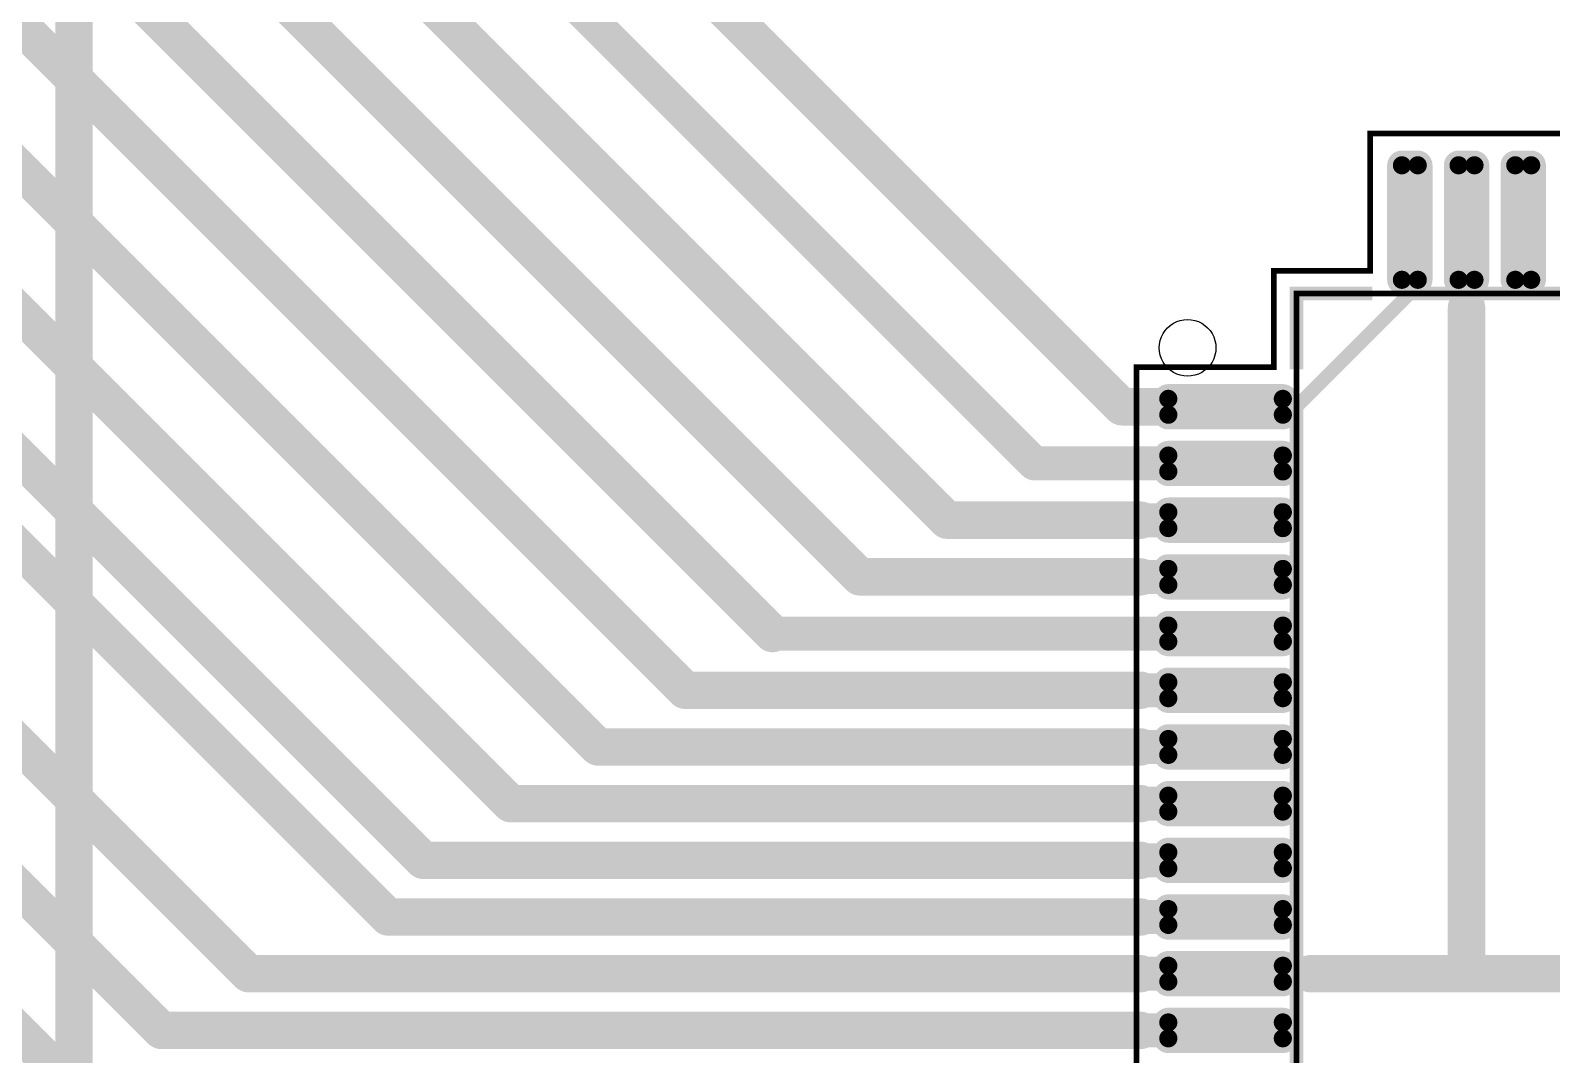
# Model space of a CAD drawing. Extents: x -0.1 to 82.8, y -0.1 to 80.9.
# Drawn here: x 22.58 to 36, y 40.05 to 49.09 of the extents above; entities that cross this region are included whole.
import ezdxf

# ---------------------------------------------------------------- set-up
doc = ezdxf.new("R2010")
doc.units = 0
for name, color, linetype in [('Inferior', 10, 'CONTINUOUS'), ('Montagem_Superior', 2, 'CONTINUOUS'), ('Máscara_Superior', 6, 'CONTINUOUS'), ('Pasta_Superior', 7, 'CONTINUOUS'), ('Serigrafia_Superior', 3, 'CONTINUOUS'), ('Superior', 9, 'CONTINUOUS'), ('Top_Comp_Outline', 4, 'CONTINUOUS'), ('Top_Courtyard', 5, 'CONTINUOUS')]:
    doc.layers.add(name, color=color, linetype=linetype)

msp = doc.modelspace()

# ---------------------------------------------------------------- linework, layer by layer
at = {"layer": 'Inferior', "linetype": 'CONTINUOUS', "const_width": 0.33}
msp.add_lwpolyline([(22.9667, 55.0067), (22.9667, 13.0967)], dxfattribs=at)
at = {"layer": 'Montagem_Superior', "linetype": 'CONTINUOUS', "const_width": 0.12}
msp.add_lwpolyline([(47.7467, 46.7667), (47.7467, 32.7667), (33.7467, 32.7667), (33.7467, 45.7667), (34.7467, 46.7667), (47.7467, 46.7667)], dxfattribs=at)
at = {"layer": 'Máscara_Superior', "linetype": 'CONTINUOUS', "const_width": 0.13}
for points in [[(34.6117, 47.8967, 1), (34.7417, 47.8967, 1), (34.6117, 47.8967, 1)], [(34.7517, 47.8967, 1), (34.8817, 47.8967, 1), (34.7517, 47.8967, 1)], [(35.1117, 47.8967, 1), (35.2417, 47.8967, 1), (35.1117, 47.8967, 1)], [(35.2517, 47.8967, 1), (35.3817, 47.8967, 1), (35.2517, 47.8967, 1)], [(35.6117, 47.8967, 1), (35.7417, 47.8967, 1), (35.6117, 47.8967, 1)], [(35.7517, 47.8967, 1), (35.8817, 47.8967, 1), (35.7517, 47.8967, 1)], [(34.6117, 46.8867, 1), (34.7417, 46.8867, 1), (34.6117, 46.8867, 1)], [(34.7517, 46.8867, 1), (34.8817, 46.8867, 1), (34.7517, 46.8867, 1)], [(35.1117, 46.8867, 1), (35.2417, 46.8867, 1), (35.1117, 46.8867, 1)], [(35.2517, 46.8867, 1), (35.3817, 46.8867, 1), (35.2517, 46.8867, 1)], [(35.6117, 46.8867, 1), (35.7417, 46.8867, 1), (35.6117, 46.8867, 1)], [(35.7517, 46.8867, 1), (35.8817, 46.8867, 1), (35.7517, 46.8867, 1)], [(32.5517, 45.8367, 1), (32.6817, 45.8367, 1), (32.5517, 45.8367, 1)], [(33.5617, 45.8367, 1), (33.6917, 45.8367, 1), (33.5617, 45.8367, 1)], [(32.5517, 45.6967, 1), (32.6817, 45.6967, 1), (32.5517, 45.6967, 1)], [(33.5617, 45.6967, 1), (33.6917, 45.6967, 1), (33.5617, 45.6967, 1)], [(32.5517, 45.3367, 1), (32.6817, 45.3367, 1), (32.5517, 45.3367, 1)], [(33.5617, 45.3367, 1), (33.6917, 45.3367, 1), (33.5617, 45.3367, 1)], [(32.5517, 45.1967, 1), (32.6817, 45.1967, 1), (32.5517, 45.1967, 1)], [(33.5617, 45.1967, 1), (33.6917, 45.1967, 1), (33.5617, 45.1967, 1)], [(32.5517, 44.8367, 1), (32.6817, 44.8367, 1), (32.5517, 44.8367, 1)], [(33.5617, 44.8367, 1), (33.6917, 44.8367, 1), (33.5617, 44.8367, 1)], [(32.5517, 44.6967, 1), (32.6817, 44.6967, 1), (32.5517, 44.6967, 1)], [(33.5617, 44.6967, 1), (33.6917, 44.6967, 1), (33.5617, 44.6967, 1)], [(32.5517, 44.3367, 1), (32.6817, 44.3367, 1), (32.5517, 44.3367, 1)], [(33.5617, 44.3367, 1), (33.6917, 44.3367, 1), (33.5617, 44.3367, 1)], [(32.5517, 44.1967, 1), (32.6817, 44.1967, 1), (32.5517, 44.1967, 1)], [(33.5617, 44.1967, 1), (33.6917, 44.1967, 1), (33.5617, 44.1967, 1)], [(32.5517, 43.8367, 1), (32.6817, 43.8367, 1), (32.5517, 43.8367, 1)], [(33.5617, 43.8367, 1), (33.6917, 43.8367, 1), (33.5617, 43.8367, 1)], [(32.5517, 43.6967, 1), (32.6817, 43.6967, 1), (32.5517, 43.6967, 1)], [(33.5617, 43.6967, 1), (33.6917, 43.6967, 1), (33.5617, 43.6967, 1)], [(32.5517, 43.3367, 1), (32.6817, 43.3367, 1), (32.5517, 43.3367, 1)], [(33.5617, 43.3367, 1), (33.6917, 43.3367, 1), (33.5617, 43.3367, 1)], [(32.5517, 43.1967, 1), (32.6817, 43.1967, 1), (32.5517, 43.1967, 1)], [(33.5617, 43.1967, 1), (33.6917, 43.1967, 1), (33.5617, 43.1967, 1)], [(32.5517, 42.8367, 1), (32.6817, 42.8367, 1), (32.5517, 42.8367, 1)], [(33.5617, 42.8367, 1), (33.6917, 42.8367, 1), (33.5617, 42.8367, 1)], [(32.5517, 42.6967, 1), (32.6817, 42.6967, 1), (32.5517, 42.6967, 1)], [(33.5617, 42.6967, 1), (33.6917, 42.6967, 1), (33.5617, 42.6967, 1)], [(32.5517, 42.3367, 1), (32.6817, 42.3367, 1), (32.5517, 42.3367, 1)], [(33.5617, 42.3367, 1), (33.6917, 42.3367, 1), (33.5617, 42.3367, 1)], [(32.5517, 42.1967, 1), (32.6817, 42.1967, 1), (32.5517, 42.1967, 1)], [(33.5617, 42.1967, 1), (33.6917, 42.1967, 1), (33.5617, 42.1967, 1)], [(32.5517, 41.8367, 1), (32.6817, 41.8367, 1), (32.5517, 41.8367, 1)], [(33.5617, 41.8367, 1), (33.6917, 41.8367, 1), (33.5617, 41.8367, 1)], [(32.5517, 41.6967, 1), (32.6817, 41.6967, 1), (32.5517, 41.6967, 1)], [(33.5617, 41.6967, 1), (33.6917, 41.6967, 1), (33.5617, 41.6967, 1)], [(32.5517, 41.3367, 1), (32.6817, 41.3367, 1), (32.5517, 41.3367, 1)], [(33.5617, 41.3367, 1), (33.6917, 41.3367, 1), (33.5617, 41.3367, 1)], [(32.5517, 41.1967, 1), (32.6817, 41.1967, 1), (32.5517, 41.1967, 1)], [(33.5617, 41.1967, 1), (33.6917, 41.1967, 1), (33.5617, 41.1967, 1)], [(32.5517, 40.8367, 1), (32.6817, 40.8367, 1), (32.5517, 40.8367, 1)], [(33.5617, 40.8367, 1), (33.6917, 40.8367, 1), (33.5617, 40.8367, 1)], [(32.5517, 40.6967, 1), (32.6817, 40.6967, 1), (32.5517, 40.6967, 1)], [(33.5617, 40.6967, 1), (33.6917, 40.6967, 1), (33.5617, 40.6967, 1)], [(32.5517, 40.3367, 1), (32.6817, 40.3367, 1), (32.5517, 40.3367, 1)], [(33.5617, 40.3367, 1), (33.6917, 40.3367, 1), (33.5617, 40.3367, 1)], [(32.5517, 40.1967, 1), (32.6817, 40.1967, 1), (32.5517, 40.1967, 1)], [(33.5617, 40.1967, 1), (33.6917, 40.1967, 1), (33.5617, 40.1967, 1)]]:
    msp.add_lwpolyline(points, format="xyb", dxfattribs=at)
at = {"layer": 'Máscara_Superior'}
for points in [[(34.8167, 46.7567), (34.5467, 47.8967), (34.8167, 48.0267), (34.6767, 48.0267)], [(34.8167, 46.7567), (34.8167, 48.0267), (34.9467, 46.8867), (34.9467, 47.8967)], [(35.3167, 46.7567), (35.0467, 47.8967), (35.3167, 48.0267), (35.1767, 48.0267)], [(35.3167, 46.7567), (35.3167, 48.0267), (35.4467, 46.8867), (35.4467, 47.8967)], [(35.8167, 46.7567), (35.5467, 47.8967), (35.8167, 48.0267), (35.6767, 48.0267)], [(35.8167, 46.7567), (35.8167, 48.0267), (35.9467, 46.8867), (35.9467, 47.8967)], [(34.8167, 46.7567), (34.6767, 46.7567), (34.5467, 47.8967), (34.5467, 46.8867)], [(35.3167, 46.7567), (35.1767, 46.7567), (35.0467, 47.8967), (35.0467, 46.8867)], [(35.8167, 46.7567), (35.6767, 46.7567), (35.5467, 47.8967), (35.5467, 46.8867)], [(33.7567, 45.8367), (32.4867, 45.8367), (33.6267, 45.9667), (32.6167, 45.9667)], [(33.7567, 45.8367), (32.6167, 45.5667), (32.4867, 45.8367), (32.4867, 45.6967)], [(33.7567, 45.8367), (33.7567, 45.6967), (32.6167, 45.5667), (33.6267, 45.5667)], [(33.7567, 45.3367), (32.4867, 45.3367), (33.6267, 45.4667), (32.6167, 45.4667)], [(33.7567, 45.3367), (32.6167, 45.0667), (32.4867, 45.3367), (32.4867, 45.1967)], [(33.7567, 45.3367), (33.7567, 45.1967), (32.6167, 45.0667), (33.6267, 45.0667)], [(33.7567, 44.8367), (32.4867, 44.8367), (33.6267, 44.9667), (32.6167, 44.9667)], [(33.7567, 44.8367), (32.6167, 44.5667), (32.4867, 44.8367), (32.4867, 44.6967)], [(33.7567, 44.8367), (33.7567, 44.6967), (32.6167, 44.5667), (33.6267, 44.5667)], [(33.7567, 44.3367), (32.4867, 44.3367), (33.6267, 44.4667), (32.6167, 44.4667)], [(33.7567, 44.3367), (32.6167, 44.0667), (32.4867, 44.3367), (32.4867, 44.1967)], [(33.7567, 44.3367), (33.7567, 44.1967), (32.6167, 44.0667), (33.6267, 44.0667)], [(33.7567, 43.8367), (32.4867, 43.8367), (33.6267, 43.9667), (32.6167, 43.9667)], [(33.7567, 43.8367), (32.6167, 43.5667), (32.4867, 43.8367), (32.4867, 43.6967)], [(33.7567, 43.8367), (33.7567, 43.6967), (32.6167, 43.5667), (33.6267, 43.5667)], [(33.7567, 43.3367), (32.4867, 43.3367), (33.6267, 43.4667), (32.6167, 43.4667)], [(33.7567, 43.3367), (32.6167, 43.0667), (32.4867, 43.3367), (32.4867, 43.1967)], [(33.7567, 43.3367), (33.7567, 43.1967), (32.6167, 43.0667), (33.6267, 43.0667)], [(33.7567, 42.8367), (32.4867, 42.8367), (33.6267, 42.9667), (32.6167, 42.9667)], [(33.7567, 42.8367), (32.6167, 42.5667), (32.4867, 42.8367), (32.4867, 42.6967)], [(33.7567, 42.8367), (33.7567, 42.6967), (32.6167, 42.5667), (33.6267, 42.5667)], [(33.7567, 42.3367), (32.4867, 42.3367), (33.6267, 42.4667), (32.6167, 42.4667)], [(33.7567, 42.3367), (32.6167, 42.0667), (32.4867, 42.3367), (32.4867, 42.1967)], [(33.7567, 42.3367), (33.7567, 42.1967), (32.6167, 42.0667), (33.6267, 42.0667)], [(33.7567, 41.8367), (32.4867, 41.8367), (33.6267, 41.9667), (32.6167, 41.9667)], [(33.7567, 41.8367), (32.6167, 41.5667), (32.4867, 41.8367), (32.4867, 41.6967)], [(33.7567, 41.8367), (33.7567, 41.6967), (32.6167, 41.5667), (33.6267, 41.5667)], [(33.7567, 41.3367), (32.4867, 41.3367), (33.6267, 41.4667), (32.6167, 41.4667)], [(33.7567, 41.3367), (32.6167, 41.0667), (32.4867, 41.3367), (32.4867, 41.1967)], [(33.7567, 41.3367), (33.7567, 41.1967), (32.6167, 41.0667), (33.6267, 41.0667)], [(33.7567, 40.8367), (32.4867, 40.8367), (33.6267, 40.9667), (32.6167, 40.9667)], [(33.7567, 40.8367), (32.6167, 40.5667), (32.4867, 40.8367), (32.4867, 40.6967)], [(33.7567, 40.8367), (33.7567, 40.6967), (32.6167, 40.5667), (33.6267, 40.5667)], [(33.7567, 40.3367), (32.4867, 40.3367), (33.6267, 40.4667), (32.6167, 40.4667)], [(33.7567, 40.3367), (32.6167, 40.0667), (32.4867, 40.3367), (32.4867, 40.1967)], [(33.7567, 40.3367), (33.7567, 40.1967), (32.6167, 40.0667), (33.6267, 40.0667)]]:
    msp.add_solid(points, dxfattribs=at)
at = {"layer": 'Pasta_Superior', "linetype": 'CONTINUOUS', "const_width": 0.03}
for points in [[(34.6617, 47.8967, 1), (34.6917, 47.8967, 1), (34.6617, 47.8967, 1)], [(34.8017, 47.8967, 1), (34.8317, 47.8967, 1), (34.8017, 47.8967, 1)], [(35.1617, 47.8967, 1), (35.1917, 47.8967, 1), (35.1617, 47.8967, 1)], [(35.3017, 47.8967, 1), (35.3317, 47.8967, 1), (35.3017, 47.8967, 1)], [(35.6617, 47.8967, 1), (35.6917, 47.8967, 1), (35.6617, 47.8967, 1)], [(35.8017, 47.8967, 1), (35.8317, 47.8967, 1), (35.8017, 47.8967, 1)], [(34.6617, 46.8867, 1), (34.6917, 46.8867, 1), (34.6617, 46.8867, 1)], [(34.8017, 46.8867, 1), (34.8317, 46.8867, 1), (34.8017, 46.8867, 1)], [(35.1617, 46.8867, 1), (35.1917, 46.8867, 1), (35.1617, 46.8867, 1)], [(35.3017, 46.8867, 1), (35.3317, 46.8867, 1), (35.3017, 46.8867, 1)], [(35.6617, 46.8867, 1), (35.6917, 46.8867, 1), (35.6617, 46.8867, 1)], [(35.8017, 46.8867, 1), (35.8317, 46.8867, 1), (35.8017, 46.8867, 1)], [(32.6017, 45.8367, 1), (32.6317, 45.8367, 1), (32.6017, 45.8367, 1)], [(33.6117, 45.8367, 1), (33.6417, 45.8367, 1), (33.6117, 45.8367, 1)], [(32.6017, 45.6967, 1), (32.6317, 45.6967, 1), (32.6017, 45.6967, 1)], [(33.6117, 45.6967, 1), (33.6417, 45.6967, 1), (33.6117, 45.6967, 1)], [(32.6017, 45.3367, 1), (32.6317, 45.3367, 1), (32.6017, 45.3367, 1)], [(33.6117, 45.3367, 1), (33.6417, 45.3367, 1), (33.6117, 45.3367, 1)], [(32.6017, 45.1967, 1), (32.6317, 45.1967, 1), (32.6017, 45.1967, 1)], [(33.6117, 45.1967, 1), (33.6417, 45.1967, 1), (33.6117, 45.1967, 1)], [(32.6017, 44.8367, 1), (32.6317, 44.8367, 1), (32.6017, 44.8367, 1)], [(33.6117, 44.8367, 1), (33.6417, 44.8367, 1), (33.6117, 44.8367, 1)], [(32.6017, 44.6967, 1), (32.6317, 44.6967, 1), (32.6017, 44.6967, 1)], [(33.6117, 44.6967, 1), (33.6417, 44.6967, 1), (33.6117, 44.6967, 1)], [(32.6017, 44.3367, 1), (32.6317, 44.3367, 1), (32.6017, 44.3367, 1)], [(33.6117, 44.3367, 1), (33.6417, 44.3367, 1), (33.6117, 44.3367, 1)], [(32.6017, 44.1967, 1), (32.6317, 44.1967, 1), (32.6017, 44.1967, 1)], [(33.6117, 44.1967, 1), (33.6417, 44.1967, 1), (33.6117, 44.1967, 1)], [(32.6017, 43.8367, 1), (32.6317, 43.8367, 1), (32.6017, 43.8367, 1)], [(33.6117, 43.8367, 1), (33.6417, 43.8367, 1), (33.6117, 43.8367, 1)], [(32.6017, 43.6967, 1), (32.6317, 43.6967, 1), (32.6017, 43.6967, 1)], [(33.6117, 43.6967, 1), (33.6417, 43.6967, 1), (33.6117, 43.6967, 1)], [(32.6017, 43.3367, 1), (32.6317, 43.3367, 1), (32.6017, 43.3367, 1)], [(33.6117, 43.3367, 1), (33.6417, 43.3367, 1), (33.6117, 43.3367, 1)], [(32.6017, 43.1967, 1), (32.6317, 43.1967, 1), (32.6017, 43.1967, 1)], [(33.6117, 43.1967, 1), (33.6417, 43.1967, 1), (33.6117, 43.1967, 1)], [(32.6017, 42.8367, 1), (32.6317, 42.8367, 1), (32.6017, 42.8367, 1)], [(33.6117, 42.8367, 1), (33.6417, 42.8367, 1), (33.6117, 42.8367, 1)], [(32.6017, 42.6967, 1), (32.6317, 42.6967, 1), (32.6017, 42.6967, 1)], [(33.6117, 42.6967, 1), (33.6417, 42.6967, 1), (33.6117, 42.6967, 1)], [(32.6017, 42.3367, 1), (32.6317, 42.3367, 1), (32.6017, 42.3367, 1)], [(33.6117, 42.3367, 1), (33.6417, 42.3367, 1), (33.6117, 42.3367, 1)], [(32.6017, 42.1967, 1), (32.6317, 42.1967, 1), (32.6017, 42.1967, 1)], [(33.6117, 42.1967, 1), (33.6417, 42.1967, 1), (33.6117, 42.1967, 1)], [(32.6017, 41.8367, 1), (32.6317, 41.8367, 1), (32.6017, 41.8367, 1)], [(33.6117, 41.8367, 1), (33.6417, 41.8367, 1), (33.6117, 41.8367, 1)], [(32.6017, 41.6967, 1), (32.6317, 41.6967, 1), (32.6017, 41.6967, 1)], [(33.6117, 41.6967, 1), (33.6417, 41.6967, 1), (33.6117, 41.6967, 1)], [(32.6017, 41.3367, 1), (32.6317, 41.3367, 1), (32.6017, 41.3367, 1)], [(33.6117, 41.3367, 1), (33.6417, 41.3367, 1), (33.6117, 41.3367, 1)], [(32.6017, 41.1967, 1), (32.6317, 41.1967, 1), (32.6017, 41.1967, 1)], [(33.6117, 41.1967, 1), (33.6417, 41.1967, 1), (33.6117, 41.1967, 1)], [(32.6017, 40.8367, 1), (32.6317, 40.8367, 1), (32.6017, 40.8367, 1)], [(33.6117, 40.8367, 1), (33.6417, 40.8367, 1), (33.6117, 40.8367, 1)], [(32.6017, 40.6967, 1), (32.6317, 40.6967, 1), (32.6017, 40.6967, 1)], [(33.6117, 40.6967, 1), (33.6417, 40.6967, 1), (33.6117, 40.6967, 1)], [(32.6017, 40.3367, 1), (32.6317, 40.3367, 1), (32.6017, 40.3367, 1)], [(33.6117, 40.3367, 1), (33.6417, 40.3367, 1), (33.6117, 40.3367, 1)], [(32.6017, 40.1967, 1), (32.6317, 40.1967, 1), (32.6017, 40.1967, 1)], [(33.6117, 40.1967, 1), (33.6417, 40.1967, 1), (33.6117, 40.1967, 1)]]:
    msp.add_lwpolyline(points, format="xyb", dxfattribs=at)
at = {"layer": 'Pasta_Superior'}
for points in [[(34.8167, 46.8567), (34.6467, 47.8967), (34.8167, 47.9267), (34.6767, 47.9267)], [(34.8167, 46.8567), (34.6767, 46.8567), (34.6467, 47.8967), (34.6467, 46.8867)], [(34.8167, 46.8567), (34.8167, 47.9267), (34.8467, 46.8867), (34.8467, 47.8967)], [(35.3167, 46.8567), (35.1467, 47.8967), (35.3167, 47.9267), (35.1767, 47.9267)], [(35.3167, 46.8567), (35.1767, 46.8567), (35.1467, 47.8967), (35.1467, 46.8867)], [(35.3167, 46.8567), (35.3167, 47.9267), (35.3467, 46.8867), (35.3467, 47.8967)], [(35.8167, 46.8567), (35.6467, 47.8967), (35.8167, 47.9267), (35.6767, 47.9267)], [(35.8167, 46.8567), (35.6767, 46.8567), (35.6467, 47.8967), (35.6467, 46.8867)], [(35.8167, 46.8567), (35.8167, 47.9267), (35.8467, 46.8867), (35.8467, 47.8967)], [(33.6567, 45.8367), (32.5867, 45.8367), (33.6267, 45.8667), (32.6167, 45.8667)], [(33.6567, 45.8367), (32.6167, 45.6667), (32.5867, 45.8367), (32.5867, 45.6967)], [(33.6567, 45.8367), (33.6567, 45.6967), (32.6167, 45.6667), (33.6267, 45.6667)], [(33.6567, 45.3367), (32.5867, 45.3367), (33.6267, 45.3667), (32.6167, 45.3667)], [(33.6567, 45.3367), (32.6167, 45.1667), (32.5867, 45.3367), (32.5867, 45.1967)], [(33.6567, 45.3367), (33.6567, 45.1967), (32.6167, 45.1667), (33.6267, 45.1667)], [(33.6567, 44.8367), (32.5867, 44.8367), (33.6267, 44.8667), (32.6167, 44.8667)], [(33.6567, 44.8367), (32.6167, 44.6667), (32.5867, 44.8367), (32.5867, 44.6967)], [(33.6567, 44.8367), (33.6567, 44.6967), (32.6167, 44.6667), (33.6267, 44.6667)], [(33.6567, 44.3367), (32.5867, 44.3367), (33.6267, 44.3667), (32.6167, 44.3667)], [(33.6567, 44.3367), (32.6167, 44.1667), (32.5867, 44.3367), (32.5867, 44.1967)], [(33.6567, 44.3367), (33.6567, 44.1967), (32.6167, 44.1667), (33.6267, 44.1667)], [(33.6567, 43.8367), (32.5867, 43.8367), (33.6267, 43.8667), (32.6167, 43.8667)], [(33.6567, 43.8367), (32.6167, 43.6667), (32.5867, 43.8367), (32.5867, 43.6967)], [(33.6567, 43.8367), (33.6567, 43.6967), (32.6167, 43.6667), (33.6267, 43.6667)], [(33.6567, 43.3367), (32.5867, 43.3367), (33.6267, 43.3667), (32.6167, 43.3667)], [(33.6567, 43.3367), (32.6167, 43.1667), (32.5867, 43.3367), (32.5867, 43.1967)], [(33.6567, 43.3367), (33.6567, 43.1967), (32.6167, 43.1667), (33.6267, 43.1667)], [(33.6567, 42.8367), (32.5867, 42.8367), (33.6267, 42.8667), (32.6167, 42.8667)], [(33.6567, 42.8367), (32.6167, 42.6667), (32.5867, 42.8367), (32.5867, 42.6967)], [(33.6567, 42.8367), (33.6567, 42.6967), (32.6167, 42.6667), (33.6267, 42.6667)], [(33.6567, 42.3367), (32.5867, 42.3367), (33.6267, 42.3667), (32.6167, 42.3667)], [(33.6567, 42.3367), (32.6167, 42.1667), (32.5867, 42.3367), (32.5867, 42.1967)], [(33.6567, 42.3367), (33.6567, 42.1967), (32.6167, 42.1667), (33.6267, 42.1667)], [(33.6567, 41.8367), (32.5867, 41.8367), (33.6267, 41.8667), (32.6167, 41.8667)], [(33.6567, 41.8367), (32.6167, 41.6667), (32.5867, 41.8367), (32.5867, 41.6967)], [(33.6567, 41.8367), (33.6567, 41.6967), (32.6167, 41.6667), (33.6267, 41.6667)], [(33.6567, 41.3367), (32.5867, 41.3367), (33.6267, 41.3667), (32.6167, 41.3667)], [(33.6567, 41.3367), (32.6167, 41.1667), (32.5867, 41.3367), (32.5867, 41.1967)], [(33.6567, 41.3367), (33.6567, 41.1967), (32.6167, 41.1667), (33.6267, 41.1667)], [(33.6567, 40.8367), (32.5867, 40.8367), (33.6267, 40.8667), (32.6167, 40.8667)], [(33.6567, 40.8367), (32.6167, 40.6667), (32.5867, 40.8367), (32.5867, 40.6967)], [(33.6567, 40.8367), (33.6567, 40.6967), (32.6167, 40.6667), (33.6267, 40.6667)], [(33.6567, 40.3367), (32.5867, 40.3367), (33.6267, 40.3667), (32.6167, 40.3667)], [(33.6567, 40.3367), (32.6167, 40.1667), (32.5867, 40.3367), (32.5867, 40.1967)], [(33.6567, 40.3367), (33.6567, 40.1967), (32.6167, 40.1667), (33.6267, 40.1667)]]:
    msp.add_solid(points, dxfattribs=at)
at = {"layer": 'Serigrafia_Superior', "linetype": 'CONTINUOUS', "const_width": 0.12}
msp.add_lwpolyline([(34.4167, 46.7667), (33.7467, 46.7667), (33.7467, 46.0967)], dxfattribs=at)
at = {"layer": 'Serigrafia_Superior', "linetype": 'CONTINUOUS'}
msp.add_lwpolyline([(32.7867, 46.5367), (32.8193, 46.5345), (32.8514, 46.5281), (32.8823, 46.5176), (32.9117, 46.5032), (32.9389, 46.485), (32.9634, 46.4634), (32.985, 46.4389), (33.0032, 46.4117), (33.0176, 46.3823), (33.0281, 46.3514), (33.0345, 46.3193), (33.0367, 46.2867), (33.0345, 46.254), (33.0281, 46.222), (33.0176, 46.191), (33.0032, 46.1617), (32.985, 46.1345), (32.9634, 46.1099), (32.9389, 46.0883), (32.9117, 46.0702), (32.8823, 46.0557), (32.8514, 46.0452), (32.8193, 46.0388), (32.7867, 46.0367), (32.7867, 46.0367), (32.754, 46.0388), (32.722, 46.0452), (32.691, 46.0557), (32.6617, 46.0702), (32.6345, 46.0883), (32.6099, 46.1099), (32.5883, 46.1345), (32.5702, 46.1617), (32.5557, 46.191), (32.5452, 46.222), (32.5388, 46.254), (32.5367, 46.2867), (32.5388, 46.3193), (32.5452, 46.3514), (32.5557, 46.3823), (32.5702, 46.4117), (32.5883, 46.4389), (32.6099, 46.4634), (32.6345, 46.485), (32.6617, 46.5032), (32.691, 46.5176), (32.722, 46.5281), (32.754, 46.5345), (32.7867, 46.5367), (32.7867, 46.5367)], dxfattribs=at)
at = {"layer": 'Superior', "linetype": 'CONTINUOUS'}
for points, const_width in [([(28.3567, 43.2667), (16.6167, 55.0067)], 0.33), ([(17.8867, 55.0067), (29.1267, 43.7667)], 0.33), ([(29.8967, 44.2667), (19.1567, 55.0067)], 0.33), ([(20.4267, 55.0067), (30.6667, 44.7667)], 0.33), ([(31.4367, 45.2667), (21.6967, 55.0067)], 0.3), ([(22.9667, 55.0067), (32.2067, 45.7667)], 0.33), ([(27.5867, 42.7667), (17.8867, 52.4667)], 0.33), ([(17.8867, 51.1967), (26.8167, 42.2667)], 0.33), ([(26.0467, 41.7667), (17.8867, 49.9267)], 0.33), ([(25.7367, 41.2667), (18.3467, 48.6567)], 0.33), ([(17.8867, 47.3867), (24.5067, 40.7667)], 0.33), ([(35.2467, 47.3917), (35.2467, 46.6417)], 0.3), ([(35.2467, 46.6417), (35.2467, 40.7667)], 0.33), ([(17.8867, 46.1167), (23.7367, 40.2667)], 0.33), ([(32.2067, 45.7667), (33.1217, 45.7667)], 0.33), ([(33.1217, 45.2667), (31.4367, 45.2667)], 0.3), ([(22.9667, 39.7667), (17.8867, 44.8467)], 0.33), ([(30.6667, 44.7667), (32.3717, 44.7667)], 0.33), ([(32.3717, 44.7667), (33.1217, 44.7667)], 0.3), ([(32.3717, 44.2667), (29.8967, 44.2667)], 0.33), ([(33.1217, 44.2667), (32.3717, 44.2667)], 0.3), ([(29.1267, 43.7667), (33.1217, 43.7667)], 0.3), ([(32.3717, 43.2667), (28.3567, 43.2667)], 0.33), ([(33.1217, 43.2667), (32.3717, 43.2667)], 0.3), ([(32.3717, 42.7667), (27.5867, 42.7667)], 0.33), ([(33.1217, 42.7667), (32.3717, 42.7667)], 0.3), ([(26.8167, 42.2667), (32.3717, 42.2667)], 0.33), ([(32.3717, 42.2667), (33.1217, 42.2667)], 0.3), ([(32.3717, 41.7667), (26.0467, 41.7667)], 0.33), ([(33.1217, 41.7667), (32.3717, 41.7667)], 0.3), ([(32.3717, 41.2667), (25.7367, 41.2667)], 0.33), ([(33.1217, 41.2667), (32.3717, 41.2667)], 0.3), ([(24.5067, 40.7667), (32.3717, 40.7667)], 0.33), ([(32.3717, 40.7667), (33.1217, 40.7667)], 0.3), ([(33.1217, 40.7667), (33.8717, 40.7667)], 0.3), ([(33.8717, 40.7667), (35.2467, 40.7667)], 0.33), ([(35.2467, 40.7667), (37.9367, 40.7667)], 0.33), ([(23.7367, 40.2667), (32.3717, 40.2667)], 0.33), ([(32.3717, 40.2667), (33.1217, 40.2667)], 0.3)]:
    msp.add_lwpolyline(points, dxfattribs=dict(at, const_width=const_width))
for points, const_width in [([(34.6367, 47.8967, 1), (34.7167, 47.8967, 1), (34.6367, 47.8967, 1)], 0.08), ([(34.7767, 47.8967, 1), (34.8567, 47.8967, 1), (34.7767, 47.8967, 1)], 0.08), ([(35.1367, 47.8967, 1), (35.2167, 47.8967, 1), (35.1367, 47.8967, 1)], 0.08), ([(35.2767, 47.8967, 1), (35.3567, 47.8967, 1), (35.2767, 47.8967, 1)], 0.08), ([(35.6367, 47.8967, 1), (35.7167, 47.8967, 1), (35.6367, 47.8967, 1)], 0.08), ([(35.7767, 47.8967, 1), (35.8567, 47.8967, 1), (35.7767, 47.8967, 1)], 0.08), ([(35.1717, 47.3917, 1), (35.3217, 47.3917, 1), (35.1717, 47.3917, 1)], 0.15), ([(34.6367, 46.8867, 1), (34.7167, 46.8867, 1), (34.6367, 46.8867, 1)], 0.08), ([(34.7767, 46.8867, 1), (34.8567, 46.8867, 1), (34.7767, 46.8867, 1)], 0.08), ([(35.1367, 46.8867, 1), (35.2167, 46.8867, 1), (35.1367, 46.8867, 1)], 0.08), ([(35.2767, 46.8867, 1), (35.3567, 46.8867, 1), (35.2767, 46.8867, 1)], 0.08), ([(35.6367, 46.8867, 1), (35.7167, 46.8867, 1), (35.6367, 46.8867, 1)], 0.08), ([(35.7767, 46.8867, 1), (35.8567, 46.8867, 1), (35.7767, 46.8867, 1)], 0.08), ([(35.1642, 46.6417, 1), (35.3292, 46.6417, 1), (35.1642, 46.6417, 1)], 0.165), ([(35.1717, 46.6417, 1), (35.3217, 46.6417, 1), (35.1717, 46.6417, 1)], 0.15), ([(32.1242, 45.7667, 1), (32.2892, 45.7667, 1), (32.1242, 45.7667, 1)], 0.165), ([(32.1242, 45.7667, 1), (32.2892, 45.7667, 1), (32.1242, 45.7667, 1)], 0.165), ([(32.5767, 45.8367, 1), (32.6567, 45.8367, 1), (32.5767, 45.8367, 1)], 0.08), ([(33.0392, 45.7667, 1), (33.2042, 45.7667, 1), (33.0392, 45.7667, 1)], 0.165), ([(33.5867, 45.8367, 1), (33.6667, 45.8367, 1), (33.5867, 45.8367, 1)], 0.08), ([(32.5767, 45.6967, 1), (32.6567, 45.6967, 1), (32.5767, 45.6967, 1)], 0.08), ([(33.5867, 45.6967, 1), (33.6667, 45.6967, 1), (33.5867, 45.6967, 1)], 0.08), ([(31.3617, 45.2667, 1), (31.5117, 45.2667, 1), (31.3617, 45.2667, 1)], 0.15), ([(31.3617, 45.2667, 1), (31.5117, 45.2667, 1), (31.3617, 45.2667, 1)], 0.15), ([(32.5767, 45.3367, 1), (32.6567, 45.3367, 1), (32.5767, 45.3367, 1)], 0.08), ([(33.0467, 45.2667, 1), (33.1967, 45.2667, 1), (33.0467, 45.2667, 1)], 0.15), ([(33.5867, 45.3367, 1), (33.6667, 45.3367, 1), (33.5867, 45.3367, 1)], 0.08), ([(32.5767, 45.1967, 1), (32.6567, 45.1967, 1), (32.5767, 45.1967, 1)], 0.08), ([(33.5867, 45.1967, 1), (33.6667, 45.1967, 1), (33.5867, 45.1967, 1)], 0.08), ([(30.5842, 44.7667, 1), (30.7492, 44.7667, 1), (30.5842, 44.7667, 1)], 0.165), ([(30.5842, 44.7667, 1), (30.7492, 44.7667, 1), (30.5842, 44.7667, 1)], 0.165), ([(32.2892, 44.7667, 1), (32.4542, 44.7667, 1), (32.2892, 44.7667, 1)], 0.165), ([(32.2967, 44.7667, 1), (32.4467, 44.7667, 1), (32.2967, 44.7667, 1)], 0.15), ([(32.5767, 44.8367, 1), (32.6567, 44.8367, 1), (32.5767, 44.8367, 1)], 0.08), ([(33.0467, 44.7667, 1), (33.1967, 44.7667, 1), (33.0467, 44.7667, 1)], 0.15), ([(33.5867, 44.8367, 1), (33.6667, 44.8367, 1), (33.5867, 44.8367, 1)], 0.08), ([(32.5767, 44.6967, 1), (32.6567, 44.6967, 1), (32.5767, 44.6967, 1)], 0.08), ([(33.5867, 44.6967, 1), (33.6667, 44.6967, 1), (33.5867, 44.6967, 1)], 0.08), ([(29.8142, 44.2667, 1), (29.9792, 44.2667, 1), (29.8142, 44.2667, 1)], 0.165), ([(29.8142, 44.2667, 1), (29.9792, 44.2667, 1), (29.8142, 44.2667, 1)], 0.165), ([(32.2892, 44.2667, 1), (32.4542, 44.2667, 1), (32.2892, 44.2667, 1)], 0.165), ([(32.2967, 44.2667, 1), (32.4467, 44.2667, 1), (32.2967, 44.2667, 1)], 0.15), ([(32.5767, 44.3367, 1), (32.6567, 44.3367, 1), (32.5767, 44.3367, 1)], 0.08), ([(33.0467, 44.2667, 1), (33.1967, 44.2667, 1), (33.0467, 44.2667, 1)], 0.15), ([(33.5867, 44.3367, 1), (33.6667, 44.3367, 1), (33.5867, 44.3367, 1)], 0.08), ([(32.5767, 44.1967, 1), (32.6567, 44.1967, 1), (32.5767, 44.1967, 1)], 0.08), ([(33.5867, 44.1967, 1), (33.6667, 44.1967, 1), (33.5867, 44.1967, 1)], 0.08), ([(29.0442, 43.7667, 1), (29.2092, 43.7667, 1), (29.0442, 43.7667, 1)], 0.165), ([(29.0517, 43.7667, 1), (29.2017, 43.7667, 1), (29.0517, 43.7667, 1)], 0.15), ([(32.5767, 43.8367, 1), (32.6567, 43.8367, 1), (32.5767, 43.8367, 1)], 0.08), ([(33.0467, 43.7667, 1), (33.1967, 43.7667, 1), (33.0467, 43.7667, 1)], 0.15), ([(33.5867, 43.8367, 1), (33.6667, 43.8367, 1), (33.5867, 43.8367, 1)], 0.08), ([(32.5767, 43.6967, 1), (32.6567, 43.6967, 1), (32.5767, 43.6967, 1)], 0.08), ([(33.5867, 43.6967, 1), (33.6667, 43.6967, 1), (33.5867, 43.6967, 1)], 0.08), ([(28.2742, 43.2667, 1), (28.4392, 43.2667, 1), (28.2742, 43.2667, 1)], 0.165), ([(28.2742, 43.2667, 1), (28.4392, 43.2667, 1), (28.2742, 43.2667, 1)], 0.165), ([(32.2892, 43.2667, 1), (32.4542, 43.2667, 1), (32.2892, 43.2667, 1)], 0.165), ([(32.2967, 43.2667, 1), (32.4467, 43.2667, 1), (32.2967, 43.2667, 1)], 0.15), ([(32.5767, 43.3367, 1), (32.6567, 43.3367, 1), (32.5767, 43.3367, 1)], 0.08), ([(33.0467, 43.2667, 1), (33.1967, 43.2667, 1), (33.0467, 43.2667, 1)], 0.15), ([(33.5867, 43.3367, 1), (33.6667, 43.3367, 1), (33.5867, 43.3367, 1)], 0.08), ([(32.5767, 43.1967, 1), (32.6567, 43.1967, 1), (32.5767, 43.1967, 1)], 0.08), ([(33.5867, 43.1967, 1), (33.6667, 43.1967, 1), (33.5867, 43.1967, 1)], 0.08), ([(27.5042, 42.7667, 1), (27.6692, 42.7667, 1), (27.5042, 42.7667, 1)], 0.165), ([(27.5042, 42.7667, 1), (27.6692, 42.7667, 1), (27.5042, 42.7667, 1)], 0.165), ([(32.2892, 42.7667, 1), (32.4542, 42.7667, 1), (32.2892, 42.7667, 1)], 0.165), ([(32.2967, 42.7667, 1), (32.4467, 42.7667, 1), (32.2967, 42.7667, 1)], 0.15), ([(32.5767, 42.8367, 1), (32.6567, 42.8367, 1), (32.5767, 42.8367, 1)], 0.08), ([(33.0467, 42.7667, 1), (33.1967, 42.7667, 1), (33.0467, 42.7667, 1)], 0.15), ([(33.5867, 42.8367, 1), (33.6667, 42.8367, 1), (33.5867, 42.8367, 1)], 0.08), ([(32.5767, 42.6967, 1), (32.6567, 42.6967, 1), (32.5767, 42.6967, 1)], 0.08), ([(33.5867, 42.6967, 1), (33.6667, 42.6967, 1), (33.5867, 42.6967, 1)], 0.08), ([(26.7342, 42.2667, 1), (26.8992, 42.2667, 1), (26.7342, 42.2667, 1)], 0.165), ([(26.7342, 42.2667, 1), (26.8992, 42.2667, 1), (26.7342, 42.2667, 1)], 0.165), ([(32.2892, 42.2667, 1), (32.4542, 42.2667, 1), (32.2892, 42.2667, 1)], 0.165), ([(32.2967, 42.2667, 1), (32.4467, 42.2667, 1), (32.2967, 42.2667, 1)], 0.15), ([(32.5767, 42.3367, 1), (32.6567, 42.3367, 1), (32.5767, 42.3367, 1)], 0.08), ([(33.0467, 42.2667, 1), (33.1967, 42.2667, 1), (33.0467, 42.2667, 1)], 0.15), ([(33.5867, 42.3367, 1), (33.6667, 42.3367, 1), (33.5867, 42.3367, 1)], 0.08), ([(32.5767, 42.1967, 1), (32.6567, 42.1967, 1), (32.5767, 42.1967, 1)], 0.08), ([(33.5867, 42.1967, 1), (33.6667, 42.1967, 1), (33.5867, 42.1967, 1)], 0.08), ([(25.9642, 41.7667, 1), (26.1292, 41.7667, 1), (25.9642, 41.7667, 1)], 0.165), ([(25.9642, 41.7667, 1), (26.1292, 41.7667, 1), (25.9642, 41.7667, 1)], 0.165), ([(32.2892, 41.7667, 1), (32.4542, 41.7667, 1), (32.2892, 41.7667, 1)], 0.165), ([(32.2967, 41.7667, 1), (32.4467, 41.7667, 1), (32.2967, 41.7667, 1)], 0.15), ([(32.5767, 41.8367, 1), (32.6567, 41.8367, 1), (32.5767, 41.8367, 1)], 0.08), ([(33.0467, 41.7667, 1), (33.1967, 41.7667, 1), (33.0467, 41.7667, 1)], 0.15), ([(33.5867, 41.8367, 1), (33.6667, 41.8367, 1), (33.5867, 41.8367, 1)], 0.08), ([(32.5767, 41.6967, 1), (32.6567, 41.6967, 1), (32.5767, 41.6967, 1)], 0.08), ([(33.5867, 41.6967, 1), (33.6667, 41.6967, 1), (33.5867, 41.6967, 1)], 0.08), ([(25.6542, 41.2667, 1), (25.8192, 41.2667, 1), (25.6542, 41.2667, 1)], 0.165), ([(25.6542, 41.2667, 1), (25.8192, 41.2667, 1), (25.6542, 41.2667, 1)], 0.165), ([(32.2892, 41.2667, 1), (32.4542, 41.2667, 1), (32.2892, 41.2667, 1)], 0.165), ([(32.2967, 41.2667, 1), (32.4467, 41.2667, 1), (32.2967, 41.2667, 1)], 0.15), ([(32.5767, 41.3367, 1), (32.6567, 41.3367, 1), (32.5767, 41.3367, 1)], 0.08), ([(33.0467, 41.2667, 1), (33.1967, 41.2667, 1), (33.0467, 41.2667, 1)], 0.15), ([(33.5867, 41.3367, 1), (33.6667, 41.3367, 1), (33.5867, 41.3367, 1)], 0.08), ([(32.5767, 41.1967, 1), (32.6567, 41.1967, 1), (32.5767, 41.1967, 1)], 0.08), ([(33.5867, 41.1967, 1), (33.6667, 41.1967, 1), (33.5867, 41.1967, 1)], 0.08), ([(24.4242, 40.7667, 1), (24.5892, 40.7667, 1), (24.4242, 40.7667, 1)], 0.165), ([(24.4242, 40.7667, 1), (24.5892, 40.7667, 1), (24.4242, 40.7667, 1)], 0.165), ([(32.2892, 40.7667, 1), (32.4542, 40.7667, 1), (32.2892, 40.7667, 1)], 0.165), ([(32.2967, 40.7667, 1), (32.4467, 40.7667, 1), (32.2967, 40.7667, 1)], 0.15), ([(32.5767, 40.8367, 1), (32.6567, 40.8367, 1), (32.5767, 40.8367, 1)], 0.08), ([(33.0467, 40.7667, 1), (33.1967, 40.7667, 1), (33.0467, 40.7667, 1)], 0.15), ([(33.0467, 40.7667, 1), (33.1967, 40.7667, 1), (33.0467, 40.7667, 1)], 0.15), ([(33.5867, 40.8367, 1), (33.6667, 40.8367, 1), (33.5867, 40.8367, 1)], 0.08), ([(33.7892, 40.7667, 1), (33.9542, 40.7667, 1), (33.7892, 40.7667, 1)], 0.165), ([(33.7967, 40.7667, 1), (33.9467, 40.7667, 1), (33.7967, 40.7667, 1)], 0.15), ([(35.1642, 40.7667, 1), (35.3292, 40.7667, 1), (35.1642, 40.7667, 1)], 0.165), ([(35.1642, 40.7667, 1), (35.3292, 40.7667, 1), (35.1642, 40.7667, 1)], 0.165), ([(35.1642, 40.7667, 1), (35.3292, 40.7667, 1), (35.1642, 40.7667, 1)], 0.165), ([(32.5767, 40.6967, 1), (32.6567, 40.6967, 1), (32.5767, 40.6967, 1)], 0.08), ([(33.5867, 40.6967, 1), (33.6667, 40.6967, 1), (33.5867, 40.6967, 1)], 0.08), ([(23.6542, 40.2667, 1), (23.8192, 40.2667, 1), (23.6542, 40.2667, 1)], 0.165), ([(23.6542, 40.2667, 1), (23.8192, 40.2667, 1), (23.6542, 40.2667, 1)], 0.165), ([(32.2892, 40.2667, 1), (32.4542, 40.2667, 1), (32.2892, 40.2667, 1)], 0.165), ([(32.2967, 40.2667, 1), (32.4467, 40.2667, 1), (32.2967, 40.2667, 1)], 0.15), ([(32.5767, 40.3367, 1), (32.6567, 40.3367, 1), (32.5767, 40.3367, 1)], 0.08), ([(33.0467, 40.2667, 1), (33.1967, 40.2667, 1), (33.0467, 40.2667, 1)], 0.15), ([(33.5867, 40.3367, 1), (33.6667, 40.3367, 1), (33.5867, 40.3367, 1)], 0.08), ([(32.5767, 40.1967, 1), (32.6567, 40.1967, 1), (32.5767, 40.1967, 1)], 0.08), ([(33.5867, 40.1967, 1), (33.6667, 40.1967, 1), (33.5867, 40.1967, 1)], 0.08)]:
    msp.add_lwpolyline(points, format="xyb", dxfattribs=dict(at, const_width=const_width))
at = {"layer": 'Superior'}
for points in [[(34.8167, 46.8067), (34.5967, 47.8967), (34.8167, 47.9767), (34.6767, 47.9767)], [(34.8167, 46.8067), (34.6767, 46.8067), (34.5967, 47.8967), (34.5967, 46.8867)], [(34.8167, 46.8067), (34.8167, 47.9767), (34.8967, 46.8867), (34.8967, 47.8967)], [(35.3167, 46.8067), (35.0967, 47.8967), (35.3167, 47.9767), (35.1767, 47.9767)], [(35.3167, 46.8067), (35.1767, 46.8067), (35.0967, 47.8967), (35.0967, 46.8867)], [(35.3167, 46.8067), (35.3167, 47.9767), (35.3967, 46.8867), (35.3967, 47.8967)], [(35.8167, 46.8067), (35.5967, 47.8967), (35.8167, 47.9767), (35.6767, 47.9767)], [(35.8167, 46.8067), (35.6767, 46.8067), (35.5967, 47.8967), (35.5967, 46.8867)], [(35.8167, 46.8067), (35.8167, 47.9767), (35.8967, 46.8867), (35.8967, 47.8967)], [(33.7067, 45.8367), (32.5367, 45.8367), (33.6267, 45.9167), (32.6167, 45.9167)], [(33.7067, 45.8367), (32.6167, 45.6167), (32.5367, 45.8367), (32.5367, 45.6967)], [(33.7067, 45.8367), (33.7067, 45.6967), (32.6167, 45.6167), (33.6267, 45.6167)], [(33.7067, 45.3367), (32.5367, 45.3367), (33.6267, 45.4167), (32.6167, 45.4167)], [(33.7067, 45.3367), (32.6167, 45.1167), (32.5367, 45.3367), (32.5367, 45.1967)], [(33.7067, 45.3367), (33.7067, 45.1967), (32.6167, 45.1167), (33.6267, 45.1167)], [(33.7067, 44.8367), (32.5367, 44.8367), (33.6267, 44.9167), (32.6167, 44.9167)], [(33.7067, 44.8367), (32.6167, 44.6167), (32.5367, 44.8367), (32.5367, 44.6967)], [(33.7067, 44.8367), (33.7067, 44.6967), (32.6167, 44.6167), (33.6267, 44.6167)], [(33.7067, 44.3367), (32.5367, 44.3367), (33.6267, 44.4167), (32.6167, 44.4167)], [(33.7067, 44.3367), (32.6167, 44.1167), (32.5367, 44.3367), (32.5367, 44.1967)], [(33.7067, 44.3367), (33.7067, 44.1967), (32.6167, 44.1167), (33.6267, 44.1167)], [(33.7067, 43.8367), (32.5367, 43.8367), (33.6267, 43.9167), (32.6167, 43.9167)], [(33.7067, 43.8367), (32.6167, 43.6167), (32.5367, 43.8367), (32.5367, 43.6967)], [(33.7067, 43.8367), (33.7067, 43.6967), (32.6167, 43.6167), (33.6267, 43.6167)], [(33.7067, 43.3367), (32.5367, 43.3367), (33.6267, 43.4167), (32.6167, 43.4167)], [(33.7067, 43.3367), (32.6167, 43.1167), (32.5367, 43.3367), (32.5367, 43.1967)], [(33.7067, 43.3367), (33.7067, 43.1967), (32.6167, 43.1167), (33.6267, 43.1167)], [(33.7067, 42.8367), (32.5367, 42.8367), (33.6267, 42.9167), (32.6167, 42.9167)], [(33.7067, 42.8367), (32.6167, 42.6167), (32.5367, 42.8367), (32.5367, 42.6967)], [(33.7067, 42.8367), (33.7067, 42.6967), (32.6167, 42.6167), (33.6267, 42.6167)], [(33.7067, 42.3367), (32.5367, 42.3367), (33.6267, 42.4167), (32.6167, 42.4167)], [(33.7067, 42.3367), (32.6167, 42.1167), (32.5367, 42.3367), (32.5367, 42.1967)], [(33.7067, 42.3367), (33.7067, 42.1967), (32.6167, 42.1167), (33.6267, 42.1167)], [(33.7067, 41.8367), (32.5367, 41.8367), (33.6267, 41.9167), (32.6167, 41.9167)], [(33.7067, 41.8367), (32.6167, 41.6167), (32.5367, 41.8367), (32.5367, 41.6967)], [(33.7067, 41.8367), (33.7067, 41.6967), (32.6167, 41.6167), (33.6267, 41.6167)], [(33.7067, 41.3367), (32.5367, 41.3367), (33.6267, 41.4167), (32.6167, 41.4167)], [(33.7067, 41.3367), (32.6167, 41.1167), (32.5367, 41.3367), (32.5367, 41.1967)], [(33.7067, 41.3367), (33.7067, 41.1967), (32.6167, 41.1167), (33.6267, 41.1167)], [(33.7067, 40.8367), (32.5367, 40.8367), (33.6267, 40.9167), (32.6167, 40.9167)], [(33.7067, 40.8367), (32.6167, 40.6167), (32.5367, 40.8367), (32.5367, 40.6967)], [(33.7067, 40.8367), (33.7067, 40.6967), (32.6167, 40.6167), (33.6267, 40.6167)], [(33.7067, 40.3367), (32.5367, 40.3367), (33.6267, 40.4167), (32.6167, 40.4167)], [(33.7067, 40.3367), (32.6167, 40.1167), (32.5367, 40.3367), (32.5367, 40.1967)], [(33.7067, 40.3367), (33.7067, 40.1967), (32.6167, 40.1167), (33.6267, 40.1167)]]:
    msp.add_solid(points, dxfattribs=at)
at = {"layer": 'Top_Comp_Outline', "linetype": 'CONTINUOUS', "const_width": 0.05}
msp.add_lwpolyline([(47.7467, 46.7667), (33.7467, 46.7667), (33.7467, 32.7667), (47.7467, 32.7667), (47.7467, 46.7667)], dxfattribs=at)
at = {"layer": 'Top_Courtyard', "linetype": 'CONTINUOUS', "const_width": 0.05}
msp.add_lwpolyline([(32.3367, 46.1167), (33.5467, 46.1167), (33.5467, 46.9667), (34.3967, 46.9667), (34.3967, 48.1767), (47.0967, 48.1767), (47.0967, 46.9667), (47.9467, 46.9667), (47.9467, 46.1167), (49.1567, 46.1167), (49.1567, 33.4167), (47.9467, 33.4167), (47.9467, 32.5667), (47.0967, 32.5667), (47.0967, 31.3567), (34.3967, 31.3567), (34.3967, 32.5667), (33.5467, 32.5667), (33.5467, 33.4167), (32.3367, 33.4167), (32.3367, 46.1167)], dxfattribs=at)

doc.saveas('drawing.dxf')
